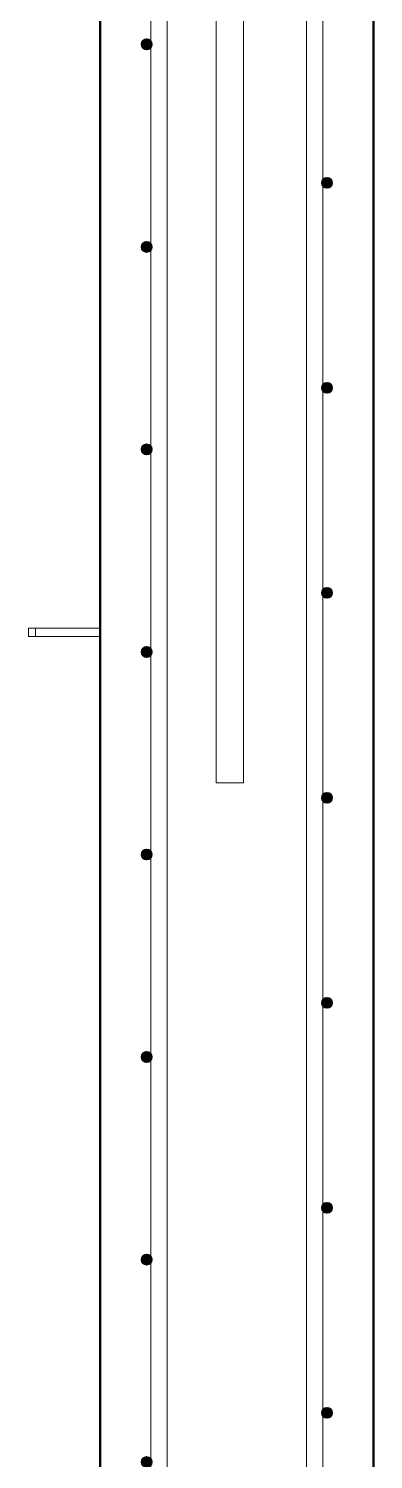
# Model space of a CAD drawing. Header units: millimetres. Extents: x -22025 to -1429, y -2879 to 29261.
# Drawn here: x -13651 to -13398, y 1601 to 2646 of the extents above; entities that cross this region are included whole.
import ezdxf

# ---------------------------------------------------------------- set-up
doc = ezdxf.new("R2010")
doc.units = ezdxf.units.MM
for name, color, linetype, lineweight in [('A-GENM', 13, 'Continuous', 18), ('A-WALL', 113, 'Continuous', 25), ('S-RBAR', 171, 'Continuous', 18)]:
    doc.layers.add(name, color=color, linetype=linetype, lineweight=lineweight)

# ---------------------------------------------------------------- blocks, each defined once
blk = doc.blocks.new('RR spread anchor face based - RR-SA-1_4-160-2134593-Elevation Right Copy 1')
at = {"layer": 'A-GENM'}
for p, q in [((2458.8, -447), (2463.8, -447)), ((2458.8, -453), (2458.8, -447)), ((2463.8, -447), (2511.2, -447)), ((2463.8, -447), (2463.8, -453)), ((2463.8, -453), (2458.8, -453)), ((2511.2, -453), (2463.8, -453))]:
    blk.add_line(p, q, dxfattribs=at)

msp = doc.modelspace()

# ---------------------------------------------------------------- hatches: boundary and pattern name
at = {"layer": 'S-RBAR'}
h = msp.add_hatch(color=256, dxfattribs=at)
edge = h.paths.add_edge_path()
edge.add_arc((-13564.32797, 2634.55738), 4, 0, 360)
for points in [[(-13564.32797, 2630.55738), (-13560.32797, 2634.55738), (-13564.32797, 2638.55738), (-13568.32797, 2634.55738)], [(-13432.32797, 2529.36966), (-13428.32797, 2533.36966), (-13432.32797, 2537.36966), (-13436.32797, 2533.36966)], [(-13564.32797, 2482.57377), (-13560.32797, 2486.57377), (-13564.32797, 2490.57377), (-13568.32797, 2486.57377)], [(-13432.32797, 2379.58621), (-13428.32797, 2383.58621), (-13432.32797, 2387.58621), (-13436.32797, 2383.58621)], [(-13564.32797, 2334.59016), (-13560.32797, 2338.59016), (-13564.32797, 2342.59016), (-13568.32797, 2338.59016)], [(-13432.32797, 2229.80277), (-13428.32797, 2233.80277), (-13432.32797, 2237.80277), (-13436.32797, 2233.80277)], [(-13564.32797, 2186.60656), (-13560.32797, 2190.60656), (-13564.32797, 2194.60656), (-13568.32797, 2190.60656)], [(-13432.32797, 2080.01932), (-13428.32797, 2084.01932), (-13432.32797, 2088.01932), (-13436.32797, 2084.01932)], [(-13564.32797, 2038.62295), (-13560.32797, 2042.62295), (-13564.32797, 2046.62295), (-13568.32797, 2042.62295)], [(-13432.32797, 1930.23587), (-13428.32797, 1934.23587), (-13432.32797, 1938.23587), (-13436.32797, 1934.23587)], [(-13564.32797, 1890.63934), (-13560.32797, 1894.63934), (-13564.32797, 1898.63934), (-13568.32797, 1894.63934)], [(-13432.32797, 1780.45242), (-13428.32797, 1784.45242), (-13432.32797, 1788.45242), (-13436.32797, 1784.45242)], [(-13564.32797, 1742.65574), (-13560.32797, 1746.65574), (-13564.32797, 1750.65574), (-13568.32797, 1746.65574)], [(-13432.32797, 1630.66897), (-13428.32797, 1634.66897), (-13432.32797, 1638.66897), (-13436.32797, 1634.66897)], [(-13564.32797, 1594.67213), (-13560.32797, 1598.67213), (-13564.32797, 1602.67213), (-13568.32797, 1598.67213)]]:
    msp.add_hatch(color=256, dxfattribs=at).paths.add_polyline_path(points)
h = msp.add_hatch(color=256, dxfattribs=at)
edge = h.paths.add_edge_path()
edge.add_arc((-13432.32797, 2533.36966), 4, 0, 360)
h = msp.add_hatch(color=256, dxfattribs=at)
edge = h.paths.add_edge_path()
edge.add_arc((-13564.32797, 2486.57377), 4, 0, 360)
h = msp.add_hatch(color=256, dxfattribs=at)
edge = h.paths.add_edge_path()
edge.add_arc((-13432.32797, 2383.58621), 4, 0, 360)
h = msp.add_hatch(color=256, dxfattribs=at)
edge = h.paths.add_edge_path()
edge.add_arc((-13564.32797, 2338.59016), 4, 0, 360)
h = msp.add_hatch(color=256, dxfattribs=at)
edge = h.paths.add_edge_path()
edge.add_arc((-13432.32797, 2233.80277), 4, 0, 360)
h = msp.add_hatch(color=256, dxfattribs=at)
edge = h.paths.add_edge_path()
edge.add_arc((-13564.32797, 2190.60656), 4, 0, 360)
h = msp.add_hatch(color=256, dxfattribs=at)
edge = h.paths.add_edge_path()
edge.add_arc((-13432.32797, 2084.01932), 4, 0, 360)
h = msp.add_hatch(color=256, dxfattribs=at)
edge = h.paths.add_edge_path()
edge.add_arc((-13564.32797, 2042.62295), 4, 0, 360)
h = msp.add_hatch(color=256, dxfattribs=at)
edge = h.paths.add_edge_path()
edge.add_arc((-13432.32797, 1934.23587), 4, 0, 360)
h = msp.add_hatch(color=256, dxfattribs=at)
edge = h.paths.add_edge_path()
edge.add_arc((-13564.32797, 1894.63934), 4, 0, 360)
h = msp.add_hatch(color=256, dxfattribs=at)
edge = h.paths.add_edge_path()
edge.add_arc((-13432.32797, 1784.45242), 4, 0, 360)
h = msp.add_hatch(color=256, dxfattribs=at)
edge = h.paths.add_edge_path()
edge.add_arc((-13564.32797, 1746.65574), 4, 0, 360)
h = msp.add_hatch(color=256, dxfattribs=at)
edge = h.paths.add_edge_path()
edge.add_arc((-13432.32797, 1634.66897), 4, 0, 360)
h = msp.add_hatch(color=256, dxfattribs=at)
edge = h.paths.add_edge_path()
edge.add_arc((-13564.32797, 1598.67213), 4, 0, 360)

# ---------------------------------------------------------------- linework, layer by layer
at = {"layer": 'A-WALL', "lineweight": 50}
for p, q in [((-13398.32797, -1395), (-13398.32797, 3650)), ((-13598.32797, 3035), (-13598.32797, -1395))]:
    msp.add_line(p, q, dxfattribs=at)
at = {"layer": 'S-RBAR'}
for p, q in [((-13561.22721, -1365), (-13561.22721, 7670)), ((-13549.22721, -1365), (-13549.22721, 7670)), ((-13447.42873, -1365), (-13447.42873, 7629.60692)), ((-13435.42873, -1365), (-13435.42873, 7629.60692)), ((-13513.32797, 3005), (-13513.32797, 2095)), ((-13493.32797, 3005), (-13493.32797, 2095)), ((-13564.32797, 2638.55738), (-13568.32797, 2634.55738)), ((-13568.32797, 2634.55738), (-13564.32797, 2630.55738)), ((-13560.32797, 2634.55738), (-13564.32797, 2638.55738)), ((-13564.32797, 2630.55738), (-13560.32797, 2634.55738)), ((-13432.32797, 2537.36966), (-13436.32797, 2533.36966)), ((-13436.32797, 2533.36966), (-13432.32797, 2529.36966)), ((-13428.32797, 2533.36966), (-13432.32797, 2537.36966)), ((-13432.32797, 2529.36966), (-13428.32797, 2533.36966)), ((-13564.32797, 2490.57377), (-13568.32797, 2486.57377)), ((-13560.32797, 2486.57377), (-13564.32797, 2490.57377)), ((-13568.32797, 2486.57377), (-13564.32797, 2482.57377)), ((-13564.32797, 2482.57377), (-13560.32797, 2486.57377)), ((-13432.32797, 2387.58621), (-13436.32797, 2383.58621)), ((-13436.32797, 2383.58621), (-13432.32797, 2379.58621)), ((-13428.32797, 2383.58621), (-13432.32797, 2387.58621)), ((-13432.32797, 2379.58621), (-13428.32797, 2383.58621)), ((-13564.32797, 2342.59016), (-13568.32797, 2338.59016)), ((-13560.32797, 2338.59016), (-13564.32797, 2342.59016)), ((-13568.32797, 2338.59016), (-13564.32797, 2334.59016)), ((-13564.32797, 2334.59016), (-13560.32797, 2338.59016)), ((-13432.32797, 2237.80277), (-13436.32797, 2233.80277)), ((-13428.32797, 2233.80277), (-13432.32797, 2237.80277)), ((-13436.32797, 2233.80277), (-13432.32797, 2229.80277)), ((-13432.32797, 2229.80277), (-13428.32797, 2233.80277)), ((-13564.32797, 2194.60656), (-13568.32797, 2190.60656)), ((-13568.32797, 2190.60656), (-13564.32797, 2186.60656)), ((-13560.32797, 2190.60656), (-13564.32797, 2194.60656)), ((-13564.32797, 2186.60656), (-13560.32797, 2190.60656)), ((-13513.32797, 2095), (-13493.32797, 2095)), ((-13432.32797, 2088.01932), (-13436.32797, 2084.01932)), ((-13436.32797, 2084.01932), (-13432.32797, 2080.01932)), ((-13428.32797, 2084.01932), (-13432.32797, 2088.01932)), ((-13432.32797, 2080.01932), (-13428.32797, 2084.01932)), ((-13564.32797, 2046.62295), (-13568.32797, 2042.62295)), ((-13568.32797, 2042.62295), (-13564.32797, 2038.62295)), ((-13560.32797, 2042.62295), (-13564.32797, 2046.62295)), ((-13564.32797, 2038.62295), (-13560.32797, 2042.62295)), ((-13432.32797, 1938.23587), (-13436.32797, 1934.23587)), ((-13436.32797, 1934.23587), (-13432.32797, 1930.23587)), ((-13428.32797, 1934.23587), (-13432.32797, 1938.23587)), ((-13432.32797, 1930.23587), (-13428.32797, 1934.23587)), ((-13564.32797, 1898.63934), (-13568.32797, 1894.63934)), ((-13568.32797, 1894.63934), (-13564.32797, 1890.63934)), ((-13560.32797, 1894.63934), (-13564.32797, 1898.63934)), ((-13564.32797, 1890.63934), (-13560.32797, 1894.63934)), ((-13432.32797, 1788.45242), (-13436.32797, 1784.45242)), ((-13428.32797, 1784.45242), (-13432.32797, 1788.45242)), ((-13436.32797, 1784.45242), (-13432.32797, 1780.45242)), ((-13432.32797, 1780.45242), (-13428.32797, 1784.45242)), ((-13564.32797, 1750.65574), (-13568.32797, 1746.65574)), ((-13568.32797, 1746.65574), (-13564.32797, 1742.65574)), ((-13560.32797, 1746.65574), (-13564.32797, 1750.65574)), ((-13564.32797, 1742.65574), (-13560.32797, 1746.65574)), ((-13432.32797, 1638.66897), (-13436.32797, 1634.66897)), ((-13436.32797, 1634.66897), (-13432.32797, 1630.66897)), ((-13428.32797, 1634.66897), (-13432.32797, 1638.66897)), ((-13432.32797, 1630.66897), (-13428.32797, 1634.66897)), ((-13564.32797, 1602.67213), (-13568.32797, 1598.67213)), ((-13560.32797, 1598.67213), (-13564.32797, 1602.67213))]:
    msp.add_line(p, q, dxfattribs=at)
for centre in [(-13564.32797, 2634.55738), (-13432.32797, 2533.36966), (-13564.32797, 2486.57377), (-13432.32797, 2383.58621), (-13564.32797, 2338.59016), (-13432.32797, 2233.80277), (-13564.32797, 2190.60656), (-13432.32797, 2084.01932), (-13564.32797, 2042.62295), (-13432.32797, 1934.23587), (-13564.32797, 1894.63934), (-13432.32797, 1784.45242), (-13564.32797, 1746.65574), (-13432.32797, 1634.66897), (-13564.32797, 1598.67213)]:
    msp.add_circle(centre, 4, dxfattribs=at)

# ---------------------------------------------------------------- block references
at = {"layer": 'A-GENM'}
msp.add_blockref('RR spread anchor face based - RR-SA-1_4-160-2134593-Elevation Right Copy 1', (-16109.52414, 2655), dxfattribs=at)

doc.saveas('drawing.dxf')
